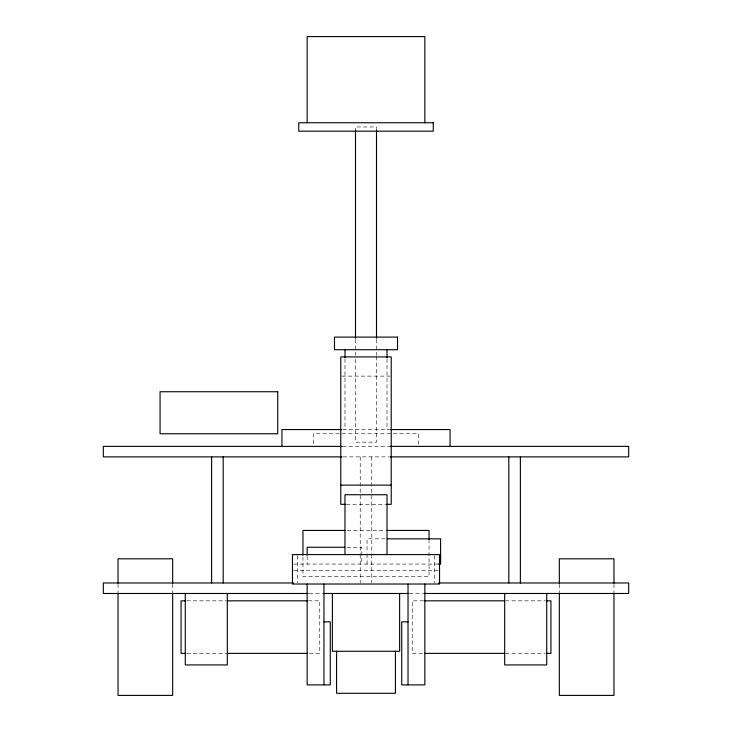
<?xml version="1.0" encoding="UTF-8"?>
<svg xmlns="http://www.w3.org/2000/svg" width="732" height="732" viewBox="0 0 732 732"><rect width="100%" height="100%" fill="white"/><g stroke="black" fill="none" stroke-linecap="round" stroke-linejoin="round"><path stroke-width="0.55" stroke-dasharray="3.66 2.75" d="M341.908 376.12L390.092 376.12M342.558 429.565L389.442 429.565M342.558 446.383L389.442 446.383M343.143 456.887L388.857 456.887M346.382 504.33L385.618 504.33M347.261 530.435L384.739 530.435M385.151 538.843L367.052 538.843L367.052 553.099M346.995 547.252L361.8 547.252L361.8 564.061M293.587 564.061L439.548 564.061M293.587 570.365L438.413 570.365M309.243 593.478L322.73 593.478M409.27 593.478L422.757 593.478M186.761 600.835L226.545 600.835M308.401 600.835L319.765 600.835L319.765 653.374L308.401 653.374M423.599 600.835L412.235 600.835L412.235 653.374L423.599 653.374M505.455 600.835L545.239 600.835M186.761 653.374L226.545 653.374M505.455 653.374L545.239 653.374M613.965 584.282L613.965 591.868M559.33 584.282L559.33 591.868M434.296 555.652L434.296 582.974M429.043 539.457L429.043 576.67L302.957 576.67L302.957 556.375M418.539 444.278L418.539 433.774L313.461 433.774L313.461 444.278M387.018 358.836L387.018 429.565M376.504 130.388L376.504 126.965L355.496 126.965L355.496 130.388M376.504 339.392L376.504 355.377M376.504 356.521L376.504 442.174L355.496 442.174L355.496 356.521M371.783 456.887L371.783 553.438M371.783 554.572L371.783 582.974M367.052 554.197L367.052 564.061M360.217 456.887L360.217 553.438M360.217 554.572L360.217 582.974M355.496 339.392L355.496 355.377M344.982 358.836L344.982 429.565M307.156 556.219L307.156 564.061M297.704 555.652L297.704 582.974M172.67 584.282L172.67 591.868M118.035 584.282L118.035 591.868"/><path stroke-width="1.1" d="M341.414 429.565L281.939 429.565L281.939 446.383M390.586 429.565L450.061 429.565L450.061 446.383M342 446.383L103.322 446.383L103.322 456.887L342 456.887M390 446.383L628.678 446.383L628.678 456.887L390 456.887M340.783 485.133L391.217 485.133M345.266 504.33L340.783 504.33L340.783 356.923L391.217 356.923L391.217 504.33L386.734 504.33M344.982 530.435L302.957 530.435L302.957 555.24M387.018 530.435L429.043 530.435L429.043 539.457M387.42 538.843L440.6 538.843L440.6 564.061L438.34 564.061M344.726 547.252L307.156 547.252L307.156 555.094M293.523 582.974L103.322 582.974L103.322 593.478L308.126 593.478M438.477 582.974L628.678 582.974L628.678 593.478L423.874 593.478M323.846 593.478L408.154 593.478M185.617 600.835L181.069 600.835L181.069 653.374L185.617 653.374M227.689 600.835L307.266 600.835M424.734 600.835L504.311 600.835M546.383 600.835L550.931 600.835L550.931 653.374L546.383 653.374M323.974 621.852L330.278 621.852L330.278 684.896L307.156 684.896L307.156 584.026M408.026 621.852L401.722 621.852L401.722 684.896L424.844 684.896L424.844 584.026M227.689 653.374L307.266 653.374M424.734 653.374L504.311 653.374M613.965 583.203L613.965 558.809L559.33 558.809L559.33 583.203M613.965 592.957L613.965 695.4L559.33 695.4L559.33 592.957M546.722 593.478L546.722 664.931L504.696 664.931L504.696 593.478M520.37 456.887L520.37 582.974M508.813 456.887L508.813 582.974M424.844 122.756L424.844 36.6L307.156 36.6L307.156 122.756M408.026 584.026L408.026 684.896M399.626 593.478L399.626 651.27L332.374 651.27L332.374 593.478M395.417 651.27L395.417 693.296L336.583 693.296L336.583 651.27M387.018 349.713L387.018 357.701M387.018 554.6L387.018 494.731L344.982 494.731L344.982 554.6M376.504 130.388L376.504 338.248M355.496 130.388L355.496 338.248M344.982 349.713L344.982 357.701M323.974 584.026L323.974 684.896M227.304 593.478L227.304 664.931L185.278 664.931L185.278 593.478M223.187 456.887L223.187 582.974M211.63 456.887L211.63 582.974M172.67 583.203L172.67 558.809L118.035 558.809L118.035 583.203M172.67 592.957L172.67 695.4L118.035 695.4L118.035 592.957M433.243 122.756L298.757 122.756L298.757 131.165L433.243 131.165L433.243 122.756M397.522 337.104L334.478 337.104L334.478 349.713L397.522 349.713L397.522 337.104M277.739 391.739L160.061 391.739L160.061 433.774L277.739 433.774L277.739 391.739M439.548 554.6L292.452 554.6L292.452 584.026L439.548 584.026L439.548 554.6"/></g></svg>
